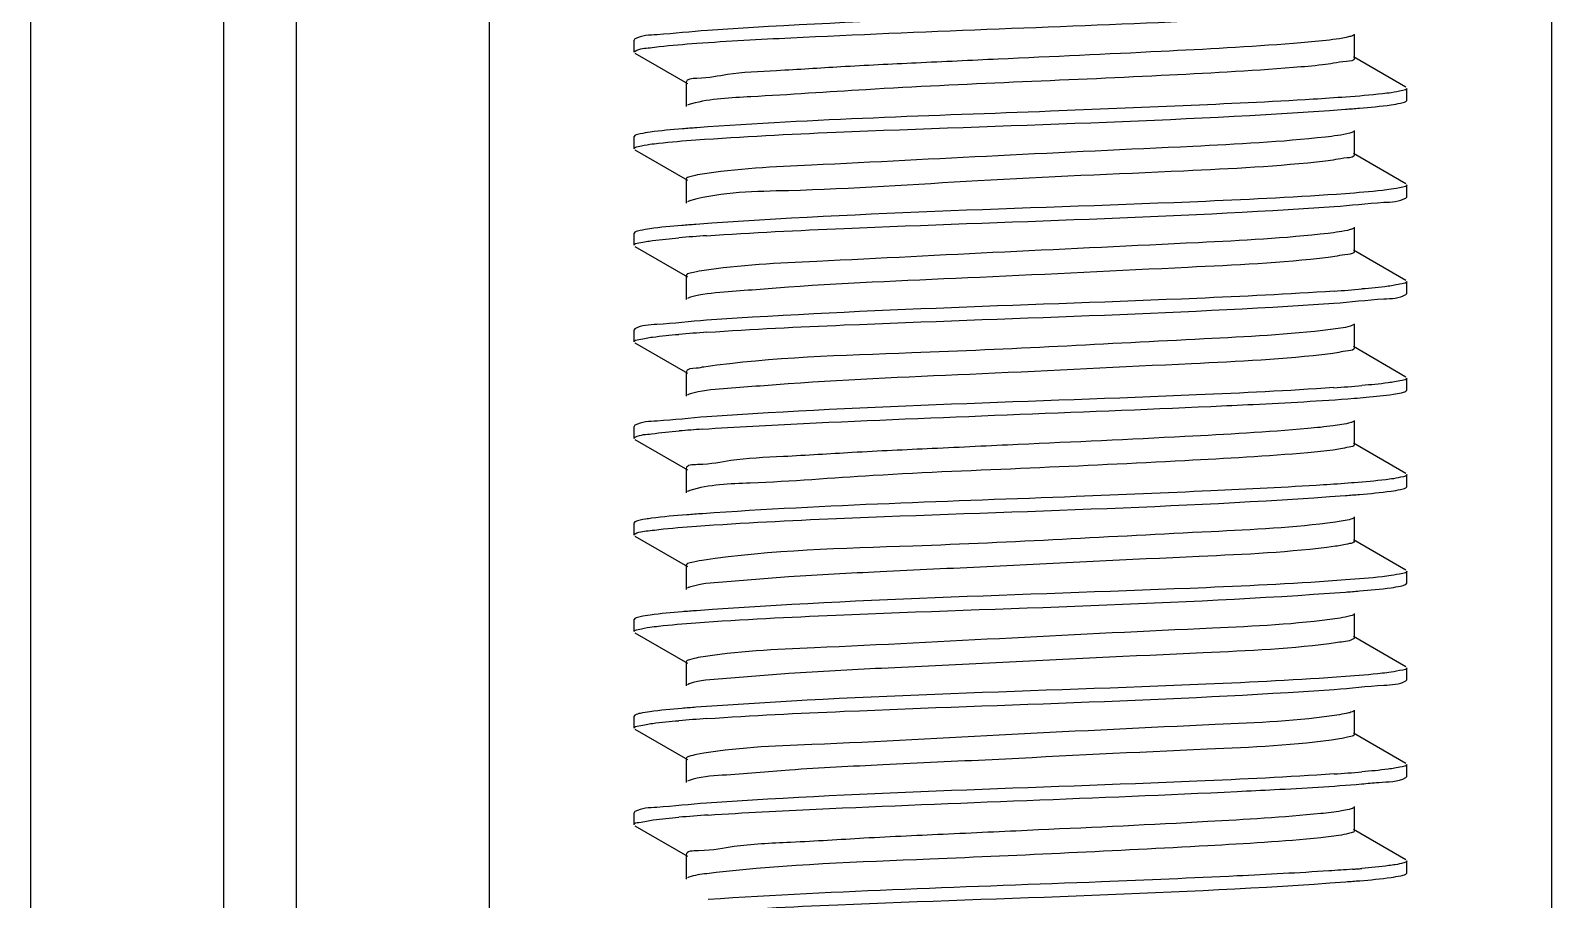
# Model space of a CAD drawing. Extents: x 1382187 to 1725648, y 860327 to 1571294.
# Drawn here: x 1506559.6 to 1506934.7, y 1250343.2 to 1250557.5 of the extents above; entities that cross this region are included whole.
import ezdxf

# ---------------------------------------------------------------- set-up
doc = ezdxf.new("R2010")
doc.units = 0
doc.header["$LTSCALE"] = 1000
doc.header["$MEASUREMENT"] = 0

msp = doc.modelspace()

# ---------------------------------------------------------------- linework, layer by layer
at = {"linetype": 'Continuous'}
for p, q in [((1506559.63, 1253335.18), (1506559.63, 1248594.16)), ((1506607.26, 1253335.18), (1506607.26, 1248594.16)), ((1506625.12, 1253335.18), (1506625.12, 1248594.16)), ((1506672.74, 1253335.18), (1506672.74, 1248594.16)), ((1506934.68, 1253335.18), (1506934.68, 1248594.16)), ((1506708.69, 1250555.37), (1506708.46, 1250555.11)), ((1506708.46, 1250552.13), (1506708.46, 1250555.11)), ((1506708.46, 1250552.13), (1506708.46, 1250555.11)), ((1506886.07, 1250550.64), (1506886.07, 1250556.6)), ((1506708.69, 1250551.87), (1506721.61, 1250544.39)), ((1506898.74, 1250543.46), (1506885.81, 1250550.94)), ((1506721.35, 1250544.69), (1506721.35, 1250538.74)), ((1506898.96, 1250540.22), (1506898.96, 1250543.2)), ((1506898.96, 1250540.22), (1506898.96, 1250543.2)), ((1506898.74, 1250539.96), (1506898.96, 1250540.22)), ((1506708.69, 1250531.55), (1506708.46, 1250531.29)), ((1506708.46, 1250528.32), (1506708.46, 1250531.29)), ((1506708.46, 1250528.32), (1506708.46, 1250531.29)), ((1506886.07, 1250526.83), (1506886.07, 1250532.78)), ((1506708.69, 1250528.06), (1506721.61, 1250520.57)), ((1506898.74, 1250519.65), (1506885.81, 1250527.13)), ((1506721.35, 1250520.88), (1506721.35, 1250514.92)), ((1506898.74, 1250516.15), (1506898.96, 1250516.41)), ((1506898.96, 1250516.41), (1506898.96, 1250519.39)), ((1506898.96, 1250516.41), (1506898.96, 1250519.39)), ((1506886.07, 1250503.02), (1506886.07, 1250508.97)), ((1506708.69, 1250507.74), (1506708.46, 1250507.48)), ((1506708.46, 1250504.5), (1506708.46, 1250507.48)), ((1506708.46, 1250504.5), (1506708.46, 1250507.48)), ((1506708.69, 1250504.24), (1506721.61, 1250496.76)), ((1506898.74, 1250495.84), (1506885.81, 1250503.32)), ((1506721.35, 1250497.06), (1506721.35, 1250491.11)), ((1506898.96, 1250492.6), (1506898.96, 1250495.57)), ((1506898.96, 1250492.6), (1506898.96, 1250495.57)), ((1506898.74, 1250492.34), (1506898.96, 1250492.6)), ((1506708.69, 1250483.93), (1506708.46, 1250483.67)), ((1506708.46, 1250480.69), (1506708.46, 1250483.67)), ((1506708.46, 1250480.69), (1506708.46, 1250483.67)), ((1506886.07, 1250479.2), (1506886.07, 1250485.16)), ((1506708.69, 1250480.43), (1506721.61, 1250472.95)), ((1506898.74, 1250472.02), (1506885.81, 1250479.51)), ((1506721.35, 1250473.25), (1506721.35, 1250467.3)), ((1506898.96, 1250468.79), (1506898.96, 1250471.76)), ((1506898.96, 1250468.79), (1506898.96, 1250471.76)), ((1506898.74, 1250468.52), (1506898.96, 1250468.79)), ((1506708.69, 1250460.12), (1506708.46, 1250459.86)), ((1506708.46, 1250456.88), (1506708.46, 1250459.86)), ((1506708.46, 1250456.88), (1506708.46, 1250459.86)), ((1506886.07, 1250455.39), (1506886.07, 1250461.34)), ((1506708.69, 1250456.62), (1506721.61, 1250449.14)), ((1506898.74, 1250448.21), (1506885.81, 1250455.69)), ((1506721.35, 1250449.44), (1506721.35, 1250443.48)), ((1506886, 1250445.95), (1506885.38, 1250445.9)), ((1506898.74, 1250444.71), (1506898.96, 1250444.97)), ((1506898.96, 1250444.97), (1506898.96, 1250447.95)), ((1506898.96, 1250444.97), (1506898.96, 1250447.95)), ((1506886.07, 1250431.58), (1506886.07, 1250437.53)), ((1506708.69, 1250436.3), (1506708.46, 1250436.04)), ((1506708.46, 1250433.07), (1506708.46, 1250436.04)), ((1506708.46, 1250433.07), (1506708.46, 1250436.04)), ((1506708.69, 1250432.81), (1506721.61, 1250425.32)), ((1506898.74, 1250424.4), (1506885.81, 1250431.88)), ((1506721.35, 1250425.62), (1506721.35, 1250419.67)), ((1506898.96, 1250421.16), (1506898.96, 1250424.14)), ((1506898.96, 1250421.16), (1506898.96, 1250424.14)), ((1506898.74, 1250420.9), (1506898.96, 1250421.16)), ((1506708.69, 1250412.49), (1506708.46, 1250412.23)), ((1506708.46, 1250409.25), (1506708.46, 1250412.23)), ((1506708.46, 1250409.25), (1506708.46, 1250412.23)), ((1506886.07, 1250407.77), (1506886.07, 1250413.72)), ((1506708.69, 1250408.99), (1506721.61, 1250401.51)), ((1506898.74, 1250400.58), (1506885.81, 1250408.07)), ((1506721.35, 1250401.81), (1506721.35, 1250395.86)), ((1506898.96, 1250397.35), (1506898.96, 1250400.32)), ((1506898.96, 1250397.35), (1506898.96, 1250400.32)), ((1506722.08, 1250396.36), (1506721.61, 1250396.16)), ((1506898.74, 1250397.09), (1506898.96, 1250397.35)), ((1506708.69, 1250388.68), (1506708.46, 1250388.42)), ((1506708.46, 1250385.44), (1506708.46, 1250388.42)), ((1506708.46, 1250385.44), (1506708.46, 1250388.42)), ((1506886.07, 1250383.95), (1506886.07, 1250389.91)), ((1506708.69, 1250385.18), (1506721.61, 1250377.7)), ((1506898.74, 1250376.77), (1506885.81, 1250384.25)), ((1506721.35, 1250378), (1506721.35, 1250372.05)), ((1506898.74, 1250373.27), (1506898.96, 1250373.53)), ((1506898.96, 1250373.53), (1506898.96, 1250376.51)), ((1506898.96, 1250373.53), (1506898.96, 1250376.51)), ((1506722.04, 1250372.54), (1506721.61, 1250372.35)), ((1506886.07, 1250360.14), (1506886.07, 1250366.09)), ((1506708.69, 1250364.87), (1506708.46, 1250364.6)), ((1506708.46, 1250361.63), (1506708.46, 1250364.6)), ((1506708.46, 1250361.63), (1506708.46, 1250364.6)), ((1506708.69, 1250361.37), (1506721.61, 1250353.88)), ((1506898.74, 1250352.96), (1506885.81, 1250360.44)), ((1506721.35, 1250354.19), (1506721.35, 1250348.23)), ((1506898.96, 1250349.72), (1506898.96, 1250352.7)), ((1506898.96, 1250349.72), (1506898.96, 1250352.7)), ((1506722, 1250348.71), (1506721.61, 1250348.53)), ((1506898.74, 1250349.46), (1506898.96, 1250349.72))]:
    msp.add_line(p, q, dxfattribs=at)
for centre, radius, start, end in [((1506753.69, 1250099.8), 407.98, 93.8428, 94.8037), ((1506853.73, 1250900.42), 408.12, 273.8419, 274.8035), ((1506753.78, 1250074.85), 409.12, 93.8337, 94.8049), ((1506853.62, 1250877.91), 409.43, 273.8331, 274.8033), ((1506752.33, 1250069.12), 390.98, 93.9624, 94.8027), ((1506753.69, 1249980.75), 407.96, 93.8429, 94.8037), ((1506853.73, 1250781.3), 408.07, 273.8423, 274.8035), ((1506754.26, 1249949.72), 415.21, 93.7981, 94.8008), ((1506862.22, 1250653.02), 303.26, 274.6342, 274.8518), ((1506858.4, 1250700.01), 350.4, 274.451, 274.6348)]:
    msp.add_arc(centre, radius, start, end, dxfattribs=at)
for points, knots in [([(1506880.96, 1250564.64), (1506869.7, 1250563.88), (1506818.24, 1250561.4), (1506766.72, 1250560.2), (1506726.59, 1250557.48)], [0, 0, 0, 0, 0.219112, 1, 1, 1, 1]), ([(1506726.59, 1250557.48), (1506722.44, 1250557.2), (1506716.64, 1250556.4), (1506710.3, 1250556.3), (1506708.69, 1250555.37)], [0, 0, 0, 0, 0.690474, 1, 1, 1, 1]), ([(1506723.92, 1250554.32), (1506731.65, 1250554.88), (1506771.61, 1250557), (1506811.6, 1250558.32), (1506843.84, 1250559.73)], [0, 0, 0, 0, 0.19365, 1, 1, 1, 1]), ([(1506712.42, 1250553.23), (1506713.15, 1250553.33), (1506716.97, 1250553.79), (1506720.81, 1250554.09), (1506723.92, 1250554.32)], [0, 0, 0, 0, 0.191493, 1, 1, 1, 1]), ([(1506878.23, 1250554.93), (1506875.83, 1250554.67), (1506862.58, 1250553.52), (1506849.29, 1250552.84), (1506838.41, 1250552.29)], [0, 0, 0, 0, 0.181047, 1, 1, 1, 1]), ([(1506885.81, 1250556.29), (1506885.53, 1250556.13), (1506883.02, 1250555.4), (1506880.46, 1250555.17), (1506878.23, 1250554.93)], [0, 0, 0, 0, 0.127551, 1, 1, 1, 1]), ([(1506708.46, 1250552.13), (1506708.46, 1250552.25), (1506709.87, 1250553.14), (1506711.16, 1250553.05), (1506712.42, 1250553.23)], [0, 0, 0, 0, 0.088902, 1, 1, 1, 1]), ([(1506838.41, 1250552.29), (1506825.02, 1250551.61), (1506804.87, 1250550.71), (1506778.58, 1250549.47), (1506760.24, 1250548.6), (1506745.07, 1250547.56), (1506732.37, 1250547.02), (1506726.54, 1250545.58), (1506721.36, 1250545.6), (1506721.35, 1250544.69)], [0, 0, 0, 0, 0.342508, 0.514774, 0.67345, 0.808552, 0.911716, 0.976643, 1, 1, 1, 1]), ([(1506886.07, 1250550.64), (1506886.08, 1250549.92), (1506882.06, 1250549.76), (1506880.19, 1250549.19), (1506878.23, 1250548.97)], [0, 0, 0, 0, 0.267058, 1, 1, 1, 1]), ([(1506838.41, 1250546.34), (1506814.15, 1250545.11), (1506780.33, 1250544.02), (1506741.88, 1250541.28), (1506727.36, 1250540.66), (1506722.6, 1250539.4)], [0, 0, 0, 0, 0.627959, 0.872762, 1, 1, 1, 1]), ([(1506878.23, 1250548.97), (1506875.83, 1250548.72), (1506862.58, 1250547.57), (1506849.29, 1250546.89), (1506838.41, 1250546.34)], [0, 0, 0, 0, 0.181047, 1, 1, 1, 1]), ([(1506895.15, 1250542.12), (1506894.44, 1250542.02), (1506890.73, 1250541.57), (1506887.01, 1250541.27), (1506883.99, 1250541.05)], [0, 0, 0, 0, 0.191322, 1, 1, 1, 1]), ([(1506898.96, 1250543.2), (1506898.96, 1250542.83), (1506897.09, 1250542.51), (1506896.11, 1250542.26), (1506895.15, 1250542.12)], [0, 0, 0, 0, 0.274674, 1, 1, 1, 1]), ([(1506722.6, 1250539.4), (1506722.4, 1250539.34), (1506722.07, 1250539.24), (1506721.74, 1250539.11), (1506721.61, 1250539.04)], [0, 0, 0, 0, 0.581363, 1, 1, 1, 1]), ([(1506843.84, 1250538.9), (1506832.93, 1250538.42), (1506792.96, 1250536.74), (1506752.94, 1250535.6), (1506723.92, 1250533.48)], [0, 0, 0, 0, 0.272813, 1, 1, 1, 1]), ([(1506883.99, 1250541.05), (1506881.31, 1250540.85), (1506867.93, 1250539.98), (1506854.54, 1250539.36), (1506843.84, 1250538.9)], [0, 0, 0, 0, 0.200781, 1, 1, 1, 1]), ([(1506883.84, 1250538.06), (1506885, 1250538.14), (1506888.76, 1250538.44), (1506892.52, 1250538.78), (1506895.11, 1250539.14)], [0, 0, 0, 0, 0.307508, 1, 1, 1, 1]), ([(1506895.11, 1250539.14), (1506895.9, 1250539.25), (1506897.11, 1250539.47), (1506898.35, 1250539.74), (1506898.74, 1250539.96)], [0, 0, 0, 0, 0.643014, 1, 1, 1, 1]), ([(1506723.7, 1250530.49), (1506735.19, 1250531.33), (1506788.57, 1250533.94), (1506842.04, 1250534.98), (1506883.84, 1250538.06)], [0, 0, 0, 0, 0.215563, 1, 1, 1, 1]), ([(1506712.42, 1250532.39), (1506711.6, 1250532.28), (1506710.36, 1250532.06), (1506709.08, 1250531.78), (1506708.69, 1250531.55)], [0, 0, 0, 0, 0.644069, 1, 1, 1, 1]), ([(1506723.92, 1250533.48), (1506722.74, 1250533.4), (1506718.9, 1250533.1), (1506715.06, 1250532.76), (1506712.42, 1250532.39)], [0, 0, 0, 0, 0.307292, 1, 1, 1, 1]), ([(1506878.92, 1250531.19), (1506868.05, 1250529.96), (1506841.11, 1250528.61), (1506798.85, 1250526.67), (1506758.38, 1250524.5), (1506733.77, 1250523.44), (1506724.7, 1250521.96)], [0, 0, 0, 0, 0.212318, 0.523282, 0.82144, 1, 1, 1, 1]), ([(1506885.81, 1250532.48), (1506885.55, 1250532.33), (1506883.28, 1250531.64), (1506880.94, 1250531.42), (1506878.92, 1250531.19)], [0, 0, 0, 0, 0.129975, 1, 1, 1, 1]), ([(1506708.46, 1250528.32), (1506708.46, 1250528.69), (1506710.37, 1250529.01), (1506711.38, 1250529.27), (1506712.36, 1250529.41)], [0, 0, 0, 0, 0.274321, 1, 1, 1, 1]), ([(1506712.36, 1250529.41), (1506713.08, 1250529.51), (1506716.85, 1250529.97), (1506720.64, 1250530.27), (1506723.7, 1250530.49)], [0, 0, 0, 0, 0.191455, 1, 1, 1, 1]), ([(1506878.92, 1250525.24), (1506867.34, 1250523.93), (1506838.75, 1250522.51), (1506794.54, 1250520.73), (1506754.25, 1250517.8), (1506730.24, 1250517.73), (1506722.47, 1250515.55)], [0, 0, 0, 0, 0.223031, 0.54745, 0.845499, 1, 1, 1, 1]), ([(1506886.07, 1250526.83), (1506886.08, 1250526.17), (1506882.43, 1250525.96), (1506880.71, 1250525.44), (1506878.92, 1250525.24)], [0, 0, 0, 0, 0.267925, 1, 1, 1, 1]), ([(1506724.7, 1250521.96), (1506723.85, 1250521.82), (1506722.94, 1250521.6), (1506721.35, 1250521.21), (1506721.35, 1250520.88)], [0, 0, 0, 0, 0.718713, 1, 1, 1, 1]), ([(1506883.84, 1250517.22), (1506872.38, 1250516.38), (1506819, 1250513.78), (1506765.54, 1250512.72), (1506723.7, 1250509.65)], [0, 0, 0, 0, 0.215104, 1, 1, 1, 1]), ([(1506881.07, 1250514.05), (1506885.16, 1250514.33), (1506890.89, 1250515.12), (1506897.14, 1250515.23), (1506898.74, 1250516.15)], [0, 0, 0, 0, 0.690198, 1, 1, 1, 1]), ([(1506895.11, 1250518.31), (1506894.39, 1250518.2), (1506890.65, 1250517.75), (1506886.88, 1250517.45), (1506883.84, 1250517.22)], [0, 0, 0, 0, 0.191314, 1, 1, 1, 1]), ([(1506898.96, 1250519.39), (1506898.96, 1250519.02), (1506897.07, 1250518.7), (1506896.08, 1250518.44), (1506895.11, 1250518.31)], [0, 0, 0, 0, 0.274523, 1, 1, 1, 1]), ([(1506722.47, 1250515.55), (1506722.3, 1250515.5), (1506722.01, 1250515.41), (1506721.73, 1250515.29), (1506721.61, 1250515.22)], [0, 0, 0, 0, 0.575346, 1, 1, 1, 1]), ([(1506726.34, 1250506.86), (1506737.63, 1250507.63), (1506789.21, 1250510.12), (1506840.85, 1250511.31), (1506881.07, 1250514.05)], [0, 0, 0, 0, 0.219065, 1, 1, 1, 1]), ([(1506712.36, 1250508.57), (1506711.56, 1250508.46), (1506710.33, 1250508.24), (1506709.08, 1250507.97), (1506708.69, 1250507.74)], [0, 0, 0, 0, 0.643484, 1, 1, 1, 1]), ([(1506723.7, 1250509.65), (1506722.54, 1250509.57), (1506718.75, 1250509.27), (1506714.97, 1250508.94), (1506712.36, 1250508.57)], [0, 0, 0, 0, 0.307355, 1, 1, 1, 1]), ([(1506885.81, 1250508.67), (1506885.57, 1250508.53), (1506883.52, 1250507.89), (1506881.41, 1250507.67), (1506879.58, 1250507.45)], [0, 0, 0, 0, 0.132681, 1, 1, 1, 1]), ([(1506708.46, 1250504.5), (1506708.46, 1250504.94), (1506710.73, 1250505.22), (1506711.88, 1250505.53), (1506713.03, 1250505.68)], [0, 0, 0, 0, 0.271611, 1, 1, 1, 1]), ([(1506879.58, 1250507.45), (1506868.97, 1250506.2), (1506842.35, 1250504.87), (1506800.31, 1250502.9), (1506759.52, 1250500.78), (1506734.54, 1250499.65), (1506725.18, 1250498.22)], [0, 0, 0, 0, 0.20724, 0.51628, 0.816365, 1, 1, 1, 1]), ([(1506879.58, 1250501.5), (1506868.09, 1250500.14), (1506839.42, 1250498.81), (1506795.09, 1250496.57), (1506756.89, 1250495.06), (1506733.19, 1250493.12), (1506725.04, 1250492.49), (1506722.36, 1250491.7)], [0, 0, 0, 0, 0.220196, 0.54582, 0.845894, 0.946809, 1, 1, 1, 1]), ([(1506886.07, 1250503.02), (1506886.08, 1250502.41), (1506882.79, 1250502.15), (1506881.2, 1250501.69), (1506879.58, 1250501.5)], [0, 0, 0, 0, 0.269156, 1, 1, 1, 1]), ([(1506725.18, 1250498.22), (1506724.22, 1250498.08), (1506723.2, 1250497.83), (1506721.35, 1250497.44), (1506721.35, 1250497.06)], [0, 0, 0, 0, 0.721722, 1, 1, 1, 1]), ([(1506898.96, 1250495.57), (1506898.96, 1250495.14), (1506896.69, 1250494.86), (1506895.54, 1250494.54), (1506894.39, 1250494.4)], [0, 0, 0, 0, 0.271592, 1, 1, 1, 1]), ([(1506722.36, 1250491.7), (1506722.22, 1250491.66), (1506721.96, 1250491.58), (1506721.71, 1250491.47), (1506721.61, 1250491.41)], [0, 0, 0, 0, 0.569898, 1, 1, 1, 1]), ([(1506881.07, 1250493.21), (1506869.79, 1250492.44), (1506818.21, 1250489.96), (1506766.57, 1250488.77), (1506726.34, 1250486.03)], [0, 0, 0, 0, 0.219079, 1, 1, 1, 1]), ([(1506726.42, 1250483.06), (1506737.7, 1250483.83), (1506789.23, 1250486.31), (1506840.81, 1250487.5), (1506880.99, 1250490.23)], [0, 0, 0, 0, 0.219185, 1, 1, 1, 1]), ([(1506880.99, 1250490.23), (1506885.1, 1250490.51), (1506890.86, 1250491.31), (1506897.13, 1250491.42), (1506898.74, 1250492.34)], [0, 0, 0, 0, 0.690279, 1, 1, 1, 1]), ([(1506726.34, 1250486.03), (1506722.26, 1250485.75), (1506716.53, 1250484.96), (1506710.28, 1250484.84), (1506708.69, 1250483.93)], [0, 0, 0, 0, 0.690206, 1, 1, 1, 1]), ([(1506880.21, 1250483.72), (1506869.85, 1250482.43), (1506835.37, 1250480.79), (1506783.93, 1250477.87), (1506742.64, 1250476.92), (1506725.69, 1250474.49)], [0, 0, 0, 0, 0.202178, 0.668259, 1, 1, 1, 1]), ([(1506885.81, 1250484.86), (1506885.59, 1250484.73), (1506883.75, 1250484.13), (1506881.85, 1250483.92), (1506880.21, 1250483.72)], [0, 0, 0, 0, 0.135599, 1, 1, 1, 1]), ([(1506708.46, 1250480.69), (1506708.46, 1250481.12), (1506710.73, 1250481.41), (1506711.88, 1250481.72), (1506713.02, 1250481.87)], [0, 0, 0, 0, 0.27163, 1, 1, 1, 1]), ([(1506886.07, 1250479.2), (1506886.08, 1250478.65), (1506883.13, 1250478.35), (1506881.68, 1250477.95), (1506880.21, 1250477.76)], [0, 0, 0, 0, 0.270603, 1, 1, 1, 1]), ([(1506880.21, 1250477.76), (1506868.83, 1250476.35), (1506840.12, 1250475.06), (1506795.58, 1250472.77), (1506757.01, 1250471.28), (1506733.11, 1250469.28), (1506724.93, 1250468.68), (1506722.27, 1250467.86)], [0, 0, 0, 0, 0.217203, 0.543941, 0.846117, 0.947352, 1, 1, 1, 1]), ([(1506725.69, 1250474.49), (1506725.06, 1250474.4), (1506723.84, 1250474.05), (1506721.35, 1250474.12), (1506721.35, 1250473.25)], [0, 0, 0, 0, 0.421834, 1, 1, 1, 1]), ([(1506898.96, 1250471.76), (1506898.96, 1250471.33), (1506896.68, 1250471.04), (1506895.52, 1250470.73), (1506894.37, 1250470.58)], [0, 0, 0, 0, 0.271523, 1, 1, 1, 1]), ([(1506722.27, 1250467.86), (1506722.15, 1250467.82), (1506721.92, 1250467.75), (1506721.7, 1250467.65), (1506721.61, 1250467.6)], [0, 0, 0, 0, 0.564969, 1, 1, 1, 1]), ([(1506880.99, 1250469.4), (1506869.72, 1250468.63), (1506818.19, 1250466.15), (1506766.61, 1250464.96), (1506726.42, 1250462.22)], [0, 0, 0, 0, 0.219186, 1, 1, 1, 1]), ([(1506886, 1250466.78), (1506886.99, 1250466.86), (1506890.22, 1250467.14), (1506893.45, 1250467.45), (1506895.67, 1250467.79)], [0, 0, 0, 0, 0.307999, 1, 1, 1, 1]), ([(1506895.67, 1250467.79), (1506896.33, 1250467.89), (1506897.36, 1250468.08), (1506898.4, 1250468.33), (1506898.74, 1250468.52)], [0, 0, 0, 0, 0.636475, 1, 1, 1, 1]), ([(1506725.32, 1250459.17), (1506733.61, 1250459.75), (1506775.38, 1250461.9), (1506817.18, 1250463.25), (1506850.65, 1250464.79)], [0, 0, 0, 0, 0.198843, 1, 1, 1, 1]), ([(1506850.65, 1250464.79), (1506854.14, 1250464.94), (1506865.93, 1250465.51), (1506877.72, 1250466.13), (1506886, 1250466.78)], [0, 0, 0, 0, 0.29642, 1, 1, 1, 1]), ([(1506726.42, 1250462.22), (1506722.32, 1250461.94), (1506716.56, 1250461.14), (1506710.29, 1250461.04), (1506708.69, 1250460.12)], [0, 0, 0, 0, 0.6903, 1, 1, 1, 1]), ([(1506880.81, 1250459.98), (1506878.75, 1250459.71), (1506866.61, 1250458.51), (1506854.42, 1250457.88), (1506844.3, 1250457.34)], [0, 0, 0, 0, 0.16974, 1, 1, 1, 1]), ([(1506885.81, 1250461.04), (1506885.61, 1250460.92), (1506883.97, 1250460.37), (1506882.27, 1250460.17), (1506880.81, 1250459.98)], [0, 0, 0, 0, 0.138888, 1, 1, 1, 1]), ([(1506708.46, 1250456.88), (1506708.46, 1250457.01), (1506710.03, 1250457.94), (1506711.41, 1250457.84), (1506712.78, 1250458.02)], [0, 0, 0, 0, 0.087225, 1, 1, 1, 1]), ([(1506844.3, 1250457.34), (1506830.6, 1250456.62), (1506809.81, 1250455.68), (1506782.5, 1250454.4), (1506763.07, 1250453.5), (1506746.88, 1250452.41), (1506733.22, 1250451.89), (1506726.98, 1250450.32), (1506721.35, 1250450.42), (1506721.35, 1250449.44)], [0, 0, 0, 0, 0.333656, 0.505798, 0.66612, 0.803713, 0.909344, 0.976032, 1, 1, 1, 1]), ([(1506880.81, 1250454.03), (1506878.75, 1250453.76), (1506866.61, 1250452.56), (1506854.42, 1250451.93), (1506844.3, 1250451.39)], [0, 0, 0, 0, 0.16974, 1, 1, 1, 1]), ([(1506886.07, 1250455.39), (1506886.08, 1250454.89), (1506883.45, 1250454.56), (1506882.13, 1250454.2), (1506880.81, 1250454.03)], [0, 0, 0, 0, 0.272538, 1, 1, 1, 1]), ([(1506844.3, 1250451.39), (1506831.58, 1250450.72), (1506805.98, 1250449.47), (1506770.16, 1250448.12), (1506742.37, 1250445.88), (1506726.97, 1250445.56), (1506722.2, 1250444.03)], [0, 0, 0, 0, 0.312169, 0.628846, 0.877123, 1, 1, 1, 1]), ([(1506885.38, 1250445.9), (1506883.06, 1250445.72), (1506871.49, 1250444.93), (1506859.91, 1250444.37), (1506850.65, 1250443.95)], [0, 0, 0, 0, 0.200777, 1, 1, 1, 1]), ([(1506895.67, 1250446.95), (1506895.05, 1250446.86), (1506891.84, 1250446.43), (1506888.61, 1250446.15), (1506886, 1250445.95)], [0, 0, 0, 0, 0.190994, 1, 1, 1, 1]), ([(1506895.12, 1250443.89), (1506895.91, 1250444), (1506897.12, 1250444.22), (1506898.35, 1250444.49), (1506898.74, 1250444.71)], [0, 0, 0, 0, 0.642871, 1, 1, 1, 1]), ([(1506898.96, 1250447.95), (1506898.96, 1250447.63), (1506897.37, 1250447.29), (1506896.5, 1250447.08), (1506895.67, 1250446.95)], [0, 0, 0, 0, 0.277611, 1, 1, 1, 1]), ([(1506722.2, 1250444.03), (1506722.09, 1250443.99), (1506721.89, 1250443.92), (1506721.69, 1250443.83), (1506721.61, 1250443.79)], [0, 0, 0, 0, 0.560517, 1, 1, 1, 1]), ([(1506723.85, 1250435.25), (1506735.36, 1250436.09), (1506788.71, 1250438.69), (1506842.14, 1250439.73), (1506883.89, 1250442.81)], [0, 0, 0, 0, 0.216008, 1, 1, 1, 1]), ([(1506850.65, 1250443.95), (1506839.58, 1250443.44), (1506797.8, 1250441.67), (1506755.98, 1250440.48), (1506725.32, 1250438.33)], [0, 0, 0, 0, 0.264864, 1, 1, 1, 1]), ([(1506883.89, 1250442.81), (1506885.05, 1250442.9), (1506888.79, 1250443.19), (1506892.54, 1250443.53), (1506895.12, 1250443.89)], [0, 0, 0, 0, 0.307522, 1, 1, 1, 1]), ([(1506712.78, 1250437.19), (1506712.28, 1250437.12), (1506710.91, 1250436.89), (1506709.46, 1250436.75), (1506708.69, 1250436.3)], [0, 0, 0, 0, 0.361201, 1, 1, 1, 1]), ([(1506725.32, 1250438.33), (1506724.03, 1250438.24), (1506719.85, 1250437.93), (1506715.66, 1250437.57), (1506712.78, 1250437.19)], [0, 0, 0, 0, 0.30692, 1, 1, 1, 1]), ([(1506885.81, 1250437.23), (1506885.63, 1250437.12), (1506884.18, 1250436.61), (1506882.66, 1250436.42), (1506881.37, 1250436.24)], [0, 0, 0, 0, 0.142204, 1, 1, 1, 1]), ([(1506708.46, 1250433.07), (1506708.46, 1250433.19), (1506709.87, 1250434.07), (1506711.16, 1250433.99), (1506712.41, 1250434.16)], [0, 0, 0, 0, 0.088954, 1, 1, 1, 1]), ([(1506712.41, 1250434.16), (1506713.13, 1250434.26), (1506716.94, 1250434.72), (1506720.76, 1250435.03), (1506723.85, 1250435.25)], [0, 0, 0, 0, 0.191562, 1, 1, 1, 1]), ([(1506881.37, 1250436.24), (1506871.23, 1250434.84), (1506836.41, 1250433.29), (1506784.45, 1250430.17), (1506742.39, 1250429.4), (1506725.22, 1250426.79)], [0, 0, 0, 0, 0.196411, 0.666993, 1, 1, 1, 1]), ([(1506881.37, 1250430.29), (1506870.27, 1250428.76), (1506841.54, 1250427.53), (1506804.12, 1250425.65), (1506770.38, 1250424.05), (1506748.62, 1250422.99), (1506733.05, 1250421.62), (1506724.76, 1250421.07), (1506722.14, 1250420.2)], [0, 0, 0, 0, 0.210757, 0.539438, 0.704601, 0.845971, 0.948094, 1, 1, 1, 1]), ([(1506886.07, 1250431.58), (1506886.07, 1250431.13), (1506883.76, 1250430.77), (1506882.55, 1250430.45), (1506881.37, 1250430.29)], [0, 0, 0, 0, 0.27426, 1, 1, 1, 1]), ([(1506725.22, 1250426.79), (1506724.24, 1250426.64), (1506723.22, 1250426.39), (1506721.35, 1250426), (1506721.35, 1250425.62)], [0, 0, 0, 0, 0.721991, 1, 1, 1, 1]), ([(1506895.12, 1250423.06), (1506894.41, 1250422.96), (1506890.68, 1250422.5), (1506886.93, 1250422.2), (1506883.89, 1250421.98)], [0, 0, 0, 0, 0.191306, 1, 1, 1, 1]), ([(1506898.96, 1250424.14), (1506898.96, 1250423.77), (1506897.08, 1250423.45), (1506896.09, 1250423.19), (1506895.12, 1250423.06)], [0, 0, 0, 0, 0.274588, 1, 1, 1, 1]), ([(1506722.14, 1250420.2), (1506722.04, 1250420.16), (1506721.86, 1250420.1), (1506721.69, 1250420.02), (1506721.61, 1250419.97)], [0, 0, 0, 0, 0.556492, 1, 1, 1, 1]), ([(1506723.71, 1250411.43), (1506735.2, 1250412.27), (1506788.58, 1250414.87), (1506842.04, 1250415.92), (1506883.84, 1250419)], [0, 0, 0, 0, 0.215575, 1, 1, 1, 1]), ([(1506883.89, 1250421.98), (1506872.45, 1250421.13), (1506819.1, 1250418.53), (1506765.67, 1250417.47), (1506723.85, 1250414.41)], [0, 0, 0, 0, 0.214793, 1, 1, 1, 1]), ([(1506883.84, 1250419), (1506885, 1250419.08), (1506888.76, 1250419.38), (1506892.52, 1250419.71), (1506895.11, 1250420.08)], [0, 0, 0, 0, 0.307509, 1, 1, 1, 1]), ([(1506895.11, 1250420.08), (1506895.9, 1250420.19), (1506897.11, 1250420.4), (1506898.35, 1250420.68), (1506898.74, 1250420.9)], [0, 0, 0, 0, 0.64301, 1, 1, 1, 1]), ([(1506712.41, 1250413.32), (1506711.59, 1250413.21), (1506710.35, 1250413), (1506709.08, 1250412.72), (1506708.69, 1250412.49)], [0, 0, 0, 0, 0.64396, 1, 1, 1, 1]), ([(1506712.36, 1250410.34), (1506713.08, 1250410.44), (1506716.85, 1250410.9), (1506720.64, 1250411.2), (1506723.71, 1250411.43)], [0, 0, 0, 0, 0.19146, 1, 1, 1, 1]), ([(1506723.85, 1250414.41), (1506722.68, 1250414.33), (1506718.86, 1250414.03), (1506715.03, 1250413.69), (1506712.41, 1250413.32)], [0, 0, 0, 0, 0.307231, 1, 1, 1, 1]), ([(1506881.91, 1250412.51), (1506871.71, 1250411.01), (1506844.86, 1250409.84), (1506801.87, 1250407.72), (1506759.64, 1250405.44), (1506733.74, 1250404.47), (1506724.29, 1250402.83)], [0, 0, 0, 0, 0.195765, 0.5095, 0.817954, 1, 1, 1, 1]), ([(1506885.81, 1250413.42), (1506885.39, 1250413.18), (1506884.06, 1250412.87), (1506882.76, 1250412.63), (1506881.91, 1250412.51)], [0, 0, 0, 0, 0.360057, 1, 1, 1, 1]), ([(1506708.46, 1250409.25), (1506708.46, 1250409.63), (1506710.38, 1250409.94), (1506711.38, 1250410.2), (1506712.36, 1250410.34)], [0, 0, 0, 0, 0.274314, 1, 1, 1, 1]), ([(1506886.07, 1250407.77), (1506886.07, 1250407.63), (1506884.62, 1250406.66), (1506883.23, 1250406.75), (1506881.91, 1250406.55)], [0, 0, 0, 0, 0.0912, 1, 1, 1, 1]), ([(1506881.91, 1250406.55), (1506870.95, 1250404.95), (1506842.24, 1250403.79), (1506804.77, 1250401.86), (1506770.73, 1250400.25), (1506748.74, 1250399.19), (1506733.04, 1250397.79), (1506724.69, 1250397.26), (1506722.08, 1250396.36)], [0, 0, 0, 0, 0.20733, 0.536865, 0.70321, 0.84565, 0.948324, 1, 1, 1, 1]), ([(1506724.29, 1250402.83), (1506723.55, 1250402.7), (1506722.74, 1250402.51), (1506721.35, 1250402.11), (1506721.35, 1250401.81)], [0, 0, 0, 0, 0.715817, 1, 1, 1, 1]), ([(1506898.96, 1250400.32), (1506898.96, 1250399.95), (1506897.07, 1250399.63), (1506896.08, 1250399.38), (1506895.11, 1250399.24)], [0, 0, 0, 0, 0.274525, 1, 1, 1, 1]), ([(1506883.84, 1250398.16), (1506872.38, 1250397.32), (1506819, 1250394.71), (1506765.54, 1250393.66), (1506723.71, 1250390.59)], [0, 0, 0, 0, 0.215095, 1, 1, 1, 1]), ([(1506881.08, 1250394.99), (1506885.16, 1250395.27), (1506890.9, 1250396.06), (1506897.14, 1250396.17), (1506898.74, 1250397.09)], [0, 0, 0, 0, 0.690194, 1, 1, 1, 1]), ([(1506895.11, 1250399.24), (1506894.39, 1250399.14), (1506890.65, 1250398.68), (1506886.89, 1250398.38), (1506883.84, 1250398.16)], [0, 0, 0, 0, 0.191314, 1, 1, 1, 1]), ([(1506726.34, 1250387.8), (1506737.63, 1250388.57), (1506789.21, 1250391.06), (1506840.85, 1250392.24), (1506881.08, 1250394.99)], [0, 0, 0, 0, 0.219065, 1, 1, 1, 1]), ([(1506712.36, 1250389.51), (1506711.56, 1250389.39), (1506710.33, 1250389.18), (1506709.08, 1250388.9), (1506708.69, 1250388.68)], [0, 0, 0, 0, 0.6435, 1, 1, 1, 1]), ([(1506723.71, 1250390.59), (1506722.54, 1250390.51), (1506718.76, 1250390.21), (1506714.97, 1250389.87), (1506712.36, 1250389.51)], [0, 0, 0, 0, 0.307349, 1, 1, 1, 1]), ([(1506882.41, 1250388.77), (1506872.29, 1250387.19), (1506845.24, 1250386.08), (1506801.87, 1250383.92), (1506759.3, 1250381.55), (1506733.22, 1250380.69), (1506723.87, 1250378.94)], [0, 0, 0, 0, 0.193557, 0.5097, 0.820432, 1, 1, 1, 1]), ([(1506885.81, 1250389.6), (1506885.44, 1250389.39), (1506884.29, 1250389.1), (1506883.15, 1250388.89), (1506882.41, 1250388.77)], [0, 0, 0, 0, 0.365495, 1, 1, 1, 1]), ([(1506708.46, 1250385.44), (1506708.46, 1250385.87), (1506710.73, 1250386.16), (1506711.88, 1250386.47), (1506713.03, 1250386.62)], [0, 0, 0, 0, 0.271609, 1, 1, 1, 1]), ([(1506882.41, 1250382.82), (1506871.62, 1250381.13), (1506842.94, 1250380.05), (1506805.43, 1250378.07), (1506771.11, 1250376.45), (1506748.88, 1250375.4), (1506733.06, 1250373.96), (1506724.64, 1250373.46), (1506722.04, 1250372.54)], [0, 0, 0, 0, 0.203778, 0.534105, 0.701642, 0.84519, 0.948477, 1, 1, 1, 1]), ([(1506886.07, 1250383.95), (1506886.07, 1250383.59), (1506884.32, 1250383.2), (1506883.33, 1250382.96), (1506882.41, 1250382.82)], [0, 0, 0, 0, 0.279238, 1, 1, 1, 1]), ([(1506723.87, 1250378.94), (1506723.23, 1250378.82), (1506722.51, 1250378.65), (1506721.35, 1250378.26), (1506721.35, 1250378)], [0, 0, 0, 0, 0.711874, 1, 1, 1, 1]), ([(1506881.08, 1250374.15), (1506869.79, 1250373.38), (1506818.21, 1250370.9), (1506766.57, 1250369.71), (1506726.34, 1250366.96)], [0, 0, 0, 0, 0.219073, 1, 1, 1, 1]), ([(1506898.96, 1250376.51), (1506898.96, 1250376.08), (1506896.69, 1250375.79), (1506895.54, 1250375.48), (1506894.39, 1250375.33)], [0, 0, 0, 0, 0.271595, 1, 1, 1, 1]), ([(1506726.75, 1250364.02), (1506735.63, 1250364.61), (1506779.09, 1250366.79), (1506822.58, 1250368.18), (1506857.16, 1250369.84)], [0, 0, 0, 0, 0.204374, 1, 1, 1, 1]), ([(1506857.16, 1250369.84), (1506860.22, 1250369.99), (1506870.46, 1250370.5), (1506880.7, 1250371.08), (1506887.87, 1250371.69)], [0, 0, 0, 0, 0.29883, 1, 1, 1, 1]), ([(1506887.87, 1250371.69), (1506889.27, 1250371.81), (1506892.85, 1250372.29), (1506896.78, 1250372.14), (1506898.74, 1250373.27)], [0, 0, 0, 0, 0.383631, 1, 1, 1, 1]), ([(1506726.34, 1250366.96), (1506722.26, 1250366.69), (1506716.53, 1250365.89), (1506710.28, 1250365.78), (1506708.69, 1250364.87)], [0, 0, 0, 0, 0.690204, 1, 1, 1, 1]), ([(1506885.81, 1250365.79), (1506885.49, 1250365.6), (1506884.5, 1250365.33), (1506883.51, 1250365.14), (1506882.89, 1250365.03)], [0, 0, 0, 0, 0.371732, 1, 1, 1, 1]), ([(1506708.46, 1250361.63), (1506708.46, 1250362.07), (1506710.81, 1250362.35), (1506712, 1250362.67), (1506713.18, 1250362.83)], [0, 0, 0, 0, 0.271116, 1, 1, 1, 1]), ([(1506849.92, 1250362.4), (1506836.01, 1250361.62), (1506814.68, 1250360.65), (1506786.46, 1250359.33), (1506765.96, 1250358.41), (1506748.75, 1250357.26), (1506734.1, 1250356.76), (1506727.44, 1250355.06), (1506721.34, 1250355.24), (1506721.35, 1250354.19)], [0, 0, 0, 0, 0.324234, 0.49621, 0.658258, 0.798515, 0.906808, 0.975392, 1, 1, 1, 1]), ([(1506882.89, 1250365.03), (1506881.19, 1250364.75), (1506870.23, 1250363.5), (1506859.21, 1250362.91), (1506849.92, 1250362.4)], [0, 0, 0, 0, 0.156149, 1, 1, 1, 1]), ([(1506882.89, 1250359.08), (1506881.19, 1250358.8), (1506870.23, 1250357.54), (1506859.21, 1250356.96), (1506849.92, 1250356.44)], [0, 0, 0, 0, 0.156149, 1, 1, 1, 1]), ([(1506886.07, 1250360.14), (1506886.07, 1250359.82), (1506884.56, 1250359.42), (1506883.69, 1250359.22), (1506882.89, 1250359.08)], [0, 0, 0, 0, 0.282702, 1, 1, 1, 1]), ([(1506849.92, 1250356.44), (1506827.1, 1250355.17), (1506786.7, 1250353.25), (1506746.22, 1250351.79), (1506728.74, 1250349.85)], [0, 0, 0, 0, 0.565123, 1, 1, 1, 1]), ([(1506896.15, 1250351.77), (1506895.62, 1250351.69), (1506892.87, 1250351.29), (1506890.11, 1250351.04), (1506887.87, 1250350.85)], [0, 0, 0, 0, 0.190734, 1, 1, 1, 1]), ([(1506898.96, 1250352.7), (1506898.96, 1250352.42), (1506897.63, 1250352.07), (1506896.86, 1250351.89), (1506896.15, 1250351.77)], [0, 0, 0, 0, 0.281222, 1, 1, 1, 1]), ([(1506728.74, 1250349.85), (1506727.95, 1250349.76), (1506725.7, 1250349.47), (1506723.4, 1250349.22), (1506722, 1250348.71)], [0, 0, 0, 0, 0.346329, 1, 1, 1, 1]), ([(1506724.06, 1250340.01), (1506735.59, 1250340.85), (1506788.89, 1250343.45), (1506842.27, 1250344.49), (1506883.96, 1250347.57)], [0, 0, 0, 0, 0.21664, 1, 1, 1, 1]), ([(1506857.16, 1250349), (1506846.01, 1250348.47), (1506802.54, 1250346.59), (1506759.03, 1250345.36), (1506726.75, 1250343.18)], [0, 0, 0, 0, 0.256445, 1, 1, 1, 1]), ([(1506885.6, 1250350.67), (1506883.66, 1250350.51), (1506874.18, 1250349.85), (1506864.7, 1250349.37), (1506857.16, 1250349)], [0, 0, 0, 0, 0.20481, 1, 1, 1, 1]), ([(1506883.96, 1250347.57), (1506885.11, 1250347.65), (1506888.84, 1250347.94), (1506892.57, 1250348.28), (1506895.14, 1250348.64)], [0, 0, 0, 0, 0.30754, 1, 1, 1, 1]), ([(1506895.14, 1250348.64), (1506895.92, 1250348.76), (1506897.13, 1250348.97), (1506898.35, 1250349.24), (1506898.74, 1250349.46)], [0, 0, 0, 0, 0.64268, 1, 1, 1, 1])]:
    msp.add_open_spline(points, degree=3, knots=knots, dxfattribs=at)
for points in [[(1506713.03, 1250505.68), (1506715.19, 1250505.96), (1506717.35, 1250506.16), (1506719.52, 1250506.35)], [(1506894.39, 1250494.4), (1506892.23, 1250494.12), (1506890.07, 1250493.91), (1506887.9, 1250493.73)], [(1506713.02, 1250481.87), (1506715.18, 1250482.15), (1506717.34, 1250482.35), (1506719.51, 1250482.54)], [(1506894.37, 1250470.58), (1506892.22, 1250470.3), (1506890.07, 1250470.1), (1506887.91, 1250469.92)], [(1506712.78, 1250458.02), (1506715.04, 1250458.33), (1506717.32, 1250458.54), (1506719.6, 1250458.73)], [(1506713.03, 1250386.62), (1506715.19, 1250386.9), (1506717.35, 1250387.1), (1506719.52, 1250387.29)], [(1506894.39, 1250375.33), (1506892.23, 1250375.05), (1506890.07, 1250374.85), (1506887.9, 1250374.67)], [(1506713.18, 1250362.83), (1506715.28, 1250363.1), (1506717.39, 1250363.29), (1506719.51, 1250363.47)]]:
    msp.add_open_spline(points, degree=3, dxfattribs=at)

doc.saveas('drawing.dxf')
